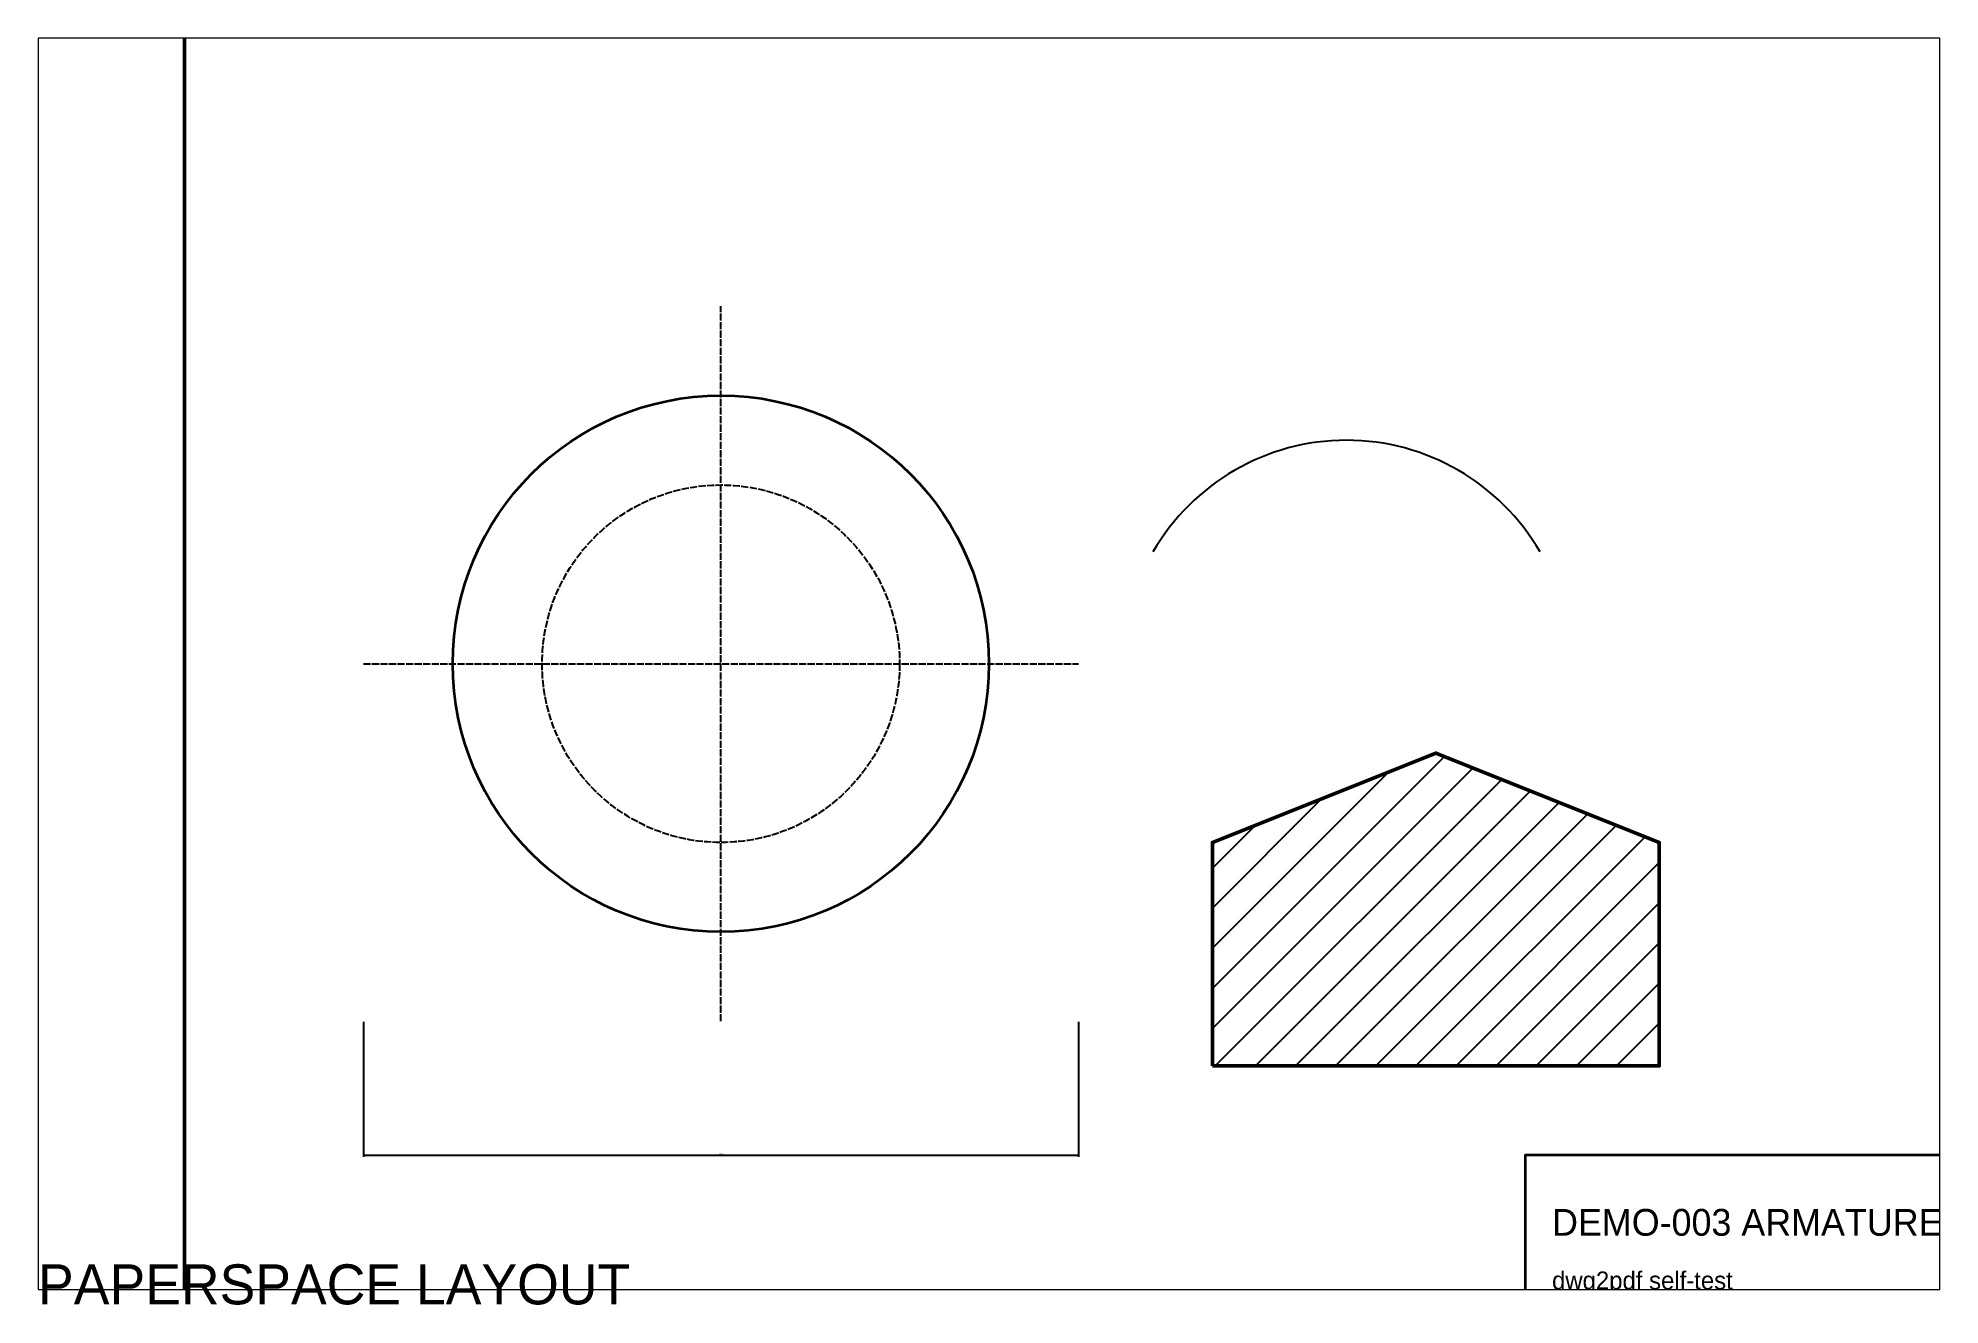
# Paper-space layout 'D-SIZE' of a CAD drawing. Header units: metres. Extents: x 20 to 400, y 20 to 273.
# The model-space entities are those that its viewports show. They can reach past a viewport. Long polylines and large blocks are cut down to what shows.
import ezdxf

# ---------------------------------------------------------------- set-up
doc = ezdxf.new("R2010")
doc.units = ezdxf.units.M
doc.linetypes.add('DASHED', pattern=[1.524, 1.27, -0.254])
for name, color, linetype in [('BORDER', 7, 'Continuous'), ('GEOM', 1, 'Continuous'), ('HIDDEN', 5, 'DASHED'), ('TEXT', 3, 'Continuous')]:
    doc.layers.add(name, color=color, linetype=linetype)
doc.styles.add('OpenSansCondensed-Light', font='OpenSansCondensed-Light.ttf')
doc.dimstyles.new('EZDXF', dxfattribs={"dimtxt": 0.25, "dimasz": 0.175, "dimexe": 0.375, "dimexo": 0.125, "dimgap": 0.1, "dimtad": 1, "dimlfac": 100, "dimzin": 12, "dimdsep": 46, "dimtxsty": 'OpenSansCondensed-Light', "dimblk": 'ARCHTICK', "dimcen": 2.5, "dimazin": 3, "dimtfac": 0.5, "dimtmove": 2, "dimatfit": 3})

# ---------------------------------------------------------------- blocks, each defined once
blk = doc.blocks.new('_ARCHTICK')
at = {"color": 0, "linetype": 'BYBLOCK', "const_width": 0.15}
blk.add_lwpolyline([(-0.5, -0.5), (0.5, 0.5)], dxfattribs=at)

msp = doc.modelspace()

# ---------------------------------------------------------------- hatches: boundary and pattern name
at = {"layer": 'GEOM'}
h = msp.add_hatch(dxfattribs=at)
h.set_pattern_fill('ANSI31', scale=2)
h.paths.add_polyline_path([(230, 60), (330, 60), (330, 110), (280, 130), (230, 110)])

# ---------------------------------------------------------------- linework, layer by layer
at = {"layer": 'BORDER', "lineweight": 50}
msp.add_lwpolyline([(0, 0), (420, 0), (420, 297), (0, 297)], close=True, dxfattribs=at)
at = {"layer": 'BORDER', "lineweight": 35}
msp.add_lwpolyline([(300, 0), (420, 0), (420, 40), (300, 40)], close=True, dxfattribs=at)
at = {"layer": 'GEOM', "lineweight": 50}
msp.add_lwpolyline([(230, 60), (330, 60), (330, 110), (280, 130), (230, 110)], close=True, dxfattribs=at)
at = {"layer": 'GEOM', "lineweight": 35}
msp.add_circle((120, 150), 60, dxfattribs=at)
at = {"layer": 'GEOM'}
msp.add_arc((260, 150), 50, 30, 150, dxfattribs=at)
at = {"layer": 'HIDDEN'}
for p, q in [((120, 70), (120, 230)), ((40, 150), (200, 150))]:
    msp.add_line(p, q, dxfattribs=at)
msp.add_circle((120, 150), 40, dxfattribs=at)

# ---------------------------------------------------------------- texts
at = {"layer": 'TEXT'}
for s, height, p in [('DEMO-003 ARMATURE', 6, (306, 22)), ('dwg2pdf self-test', 4, (306, 10))]:
    msp.add_text(s, height=height, dxfattribs=at).set_placement(p)

# ---------------------------------------------------------------- dimensions: what is measured, and where the dimension line sits
msp.add_linear_dim(base=(40, 40), p1=(40, 70), p2=(200, 70), dimstyle='EZDXF', dxfattribs=at).render()

psp = doc.layouts.new('D-SIZE')

# ---------------------------------------------------------------- texts
psp.add_text('PAPERSPACE LAYOUT', height=8).set_placement((20, 20))

# ---------------------------------------------------------------- viewports
at = {"layer": 'VIEWPORTS'}
psp.add_viewport(center=(210, 148), size=(380, 250), view_center_point=(180, 150), view_height=280, dxfattribs=at)

doc.saveas('drawing.dxf')
